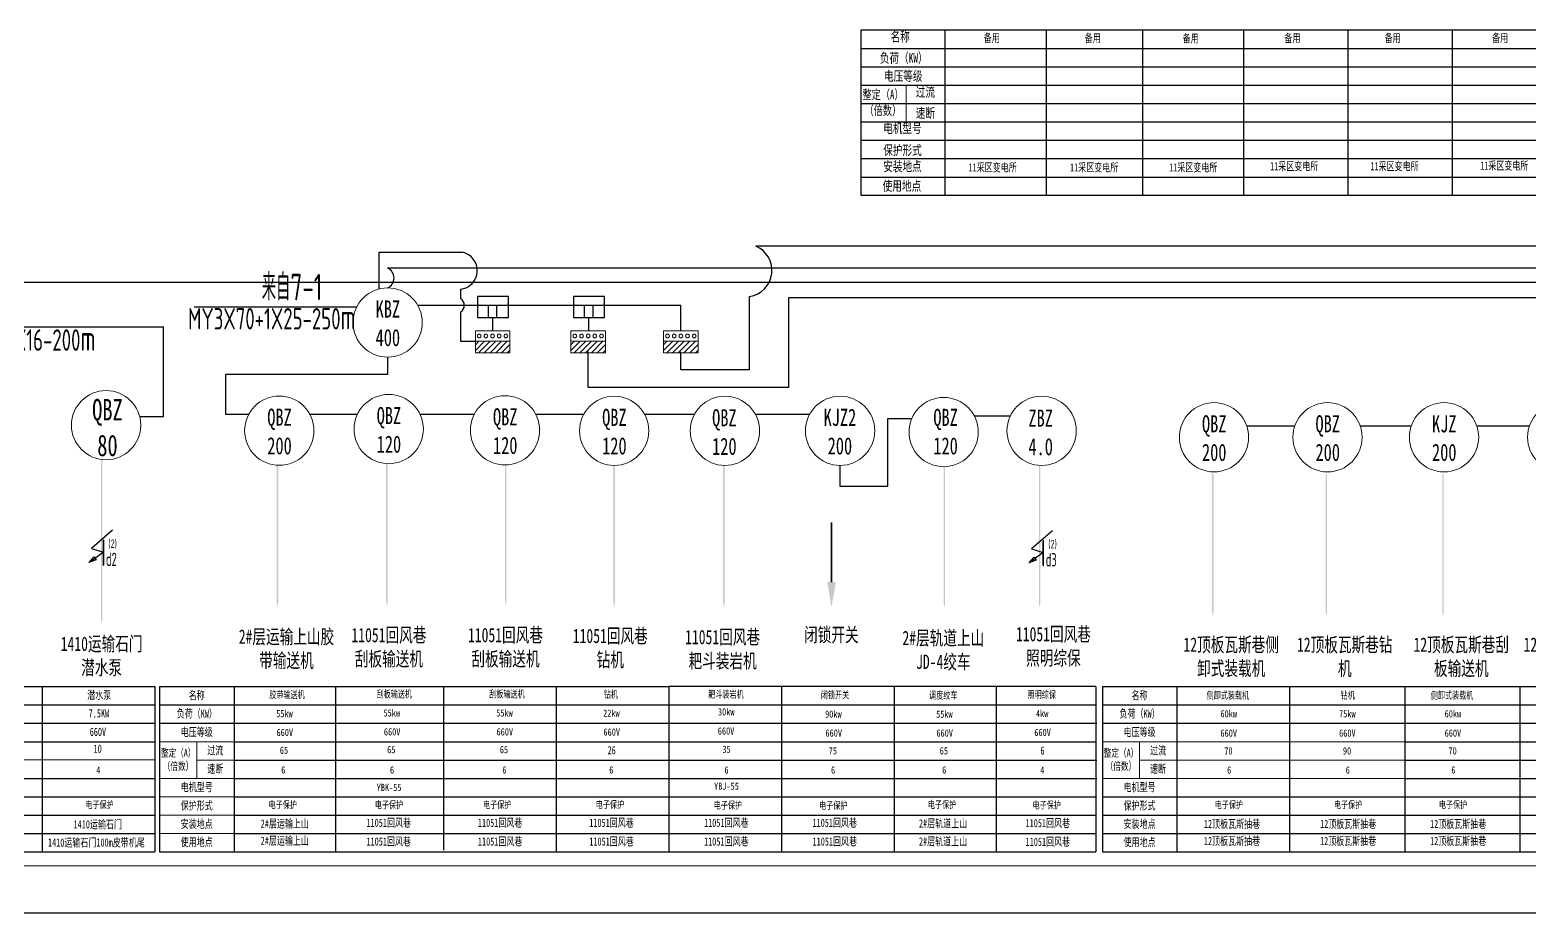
# Model space of a CAD drawing. Header units: millimetres. Extents: x -10061 to 3337, y -3023 to -418.
# Drawn here: x -9813.6 to -9393.7, y -3022.9 to -2775.5 of the extents above; entities that cross this region are included whole.
import ezdxf
from ezdxf.lldxf.tags import DXFTag

# ---------------------------------------------------------------- set-up
doc = ezdxf.new("R2010")
doc.units = ezdxf.units.MM
for name, color, linetype, lineweight in [('参数', 1, 'Continuous', 15), ('图框内框', 16, 'Continuous', 100), ('粗虚线', 7, 'ACAD_ISO02W100', 25)]:
    doc.layers.add(name, color=color, linetype=linetype, lineweight=lineweight)
doc.styles.add('仿宋_GB2312', font='', dxfattribs={"width": 0.7, "height": 3})
doc.styles.add('国标', font='gbenor.shx', dxfattribs={"width": 0.75, "height": 3.5, "bigfont": 'gbcbig.shx'})
doc.styles.add('工程字', font='gbenor.shx', dxfattribs={"width": 0.67, "bigfont": 'gbcbig.shx'})
doc.styles.get('仿宋_GB2312').set_extended_font_data('FangSong_GB2312')
tags = doc.linetypes.add('ACAD_ISO02W100', pattern=[15, 12, -3]).pattern_tags.tags
tags[6:7] = [DXFTag(74, 4), DXFTag(75, 0), DXFTag(340, '0'), DXFTag(46, 1.0), DXFTag(50, 0.0), DXFTag(44, 0.0), DXFTag(45, 0.0)]
tags[4:5] = [DXFTag(74, 4), DXFTag(75, 0), DXFTag(340, '0'), DXFTag(46, 1.0), DXFTag(50, 0.0), DXFTag(44, 0.0), DXFTag(45, 0.0)]
tags = doc.linetypes.add('HIDDEN', pattern=[0.375, 0.25, -0.125]).pattern_tags.tags
tags[6:7] = [DXFTag(74, 4), DXFTag(75, 0), DXFTag(340, '0'), DXFTag(46, 1.0), DXFTag(50, 0.0), DXFTag(44, 0.0), DXFTag(45, 0.0)]
tags[4:5] = [DXFTag(74, 4), DXFTag(75, 0), DXFTag(340, '0'), DXFTag(46, 1.0), DXFTag(50, 0.0), DXFTag(44, 0.0), DXFTag(45, 0.0)]

msp = doc.modelspace()

# ---------------------------------------------------------------- hatches: boundary and pattern name
at = {"layer": '参数', "lineweight": 15, "ltscale": 30}
h = msp.add_hatch(dxfattribs=at)
h.set_pattern_fill('JIS_WOOD', color=5, scale=1.6, style=0)
h.set_pattern_definition([(45, (-11196.4729, -2982.3648), (-0.8, 0.8), [])])
h.paths.add_polyline_path([(-9679.32, -2862.7), (-9688.95, -2862.7), (-9688.95, -2865.94), (-9679.32, -2865.94)])
h = msp.add_hatch(dxfattribs=at)
h.set_pattern_fill('JIS_WOOD', color=5, scale=1.6, style=0)
h.set_pattern_definition([(45, (-11169.7049, -2982.3648), (-0.8, 0.8), [])])
h.paths.add_polyline_path([(-9652.55, -2862.7), (-9662.18, -2862.7), (-9662.18, -2865.94), (-9652.55, -2865.94)])
h = msp.add_hatch(dxfattribs=at)
h.set_pattern_fill('JIS_WOOD', color=5, scale=1.6, style=0)
h.set_pattern_definition([(45, (-11143.7647, -2982.3648), (-0.8, 0.8), [])])
h.paths.add_polyline_path([(-9626.61, -2862.7), (-9636.24, -2862.7), (-9636.24, -2865.94), (-9626.61, -2865.94)])

# ---------------------------------------------------------------- linework, layer by layer
at = {"color": 7, "lineweight": 15}
for p, q in [((-9568.33, -2790.91), (-9568.33, -2801.21)), ((-9569.2, -2802.04), (-9569.2, -2802.13)), ((-9777.34, -2974.89), (-9756.58, -2974.89)), ((-9766.96, -2974.89), (-9766.96, -2985.2)), ((-9513.36, -2974.89), (-9428.74, -2974.89)), ((-9502.99, -2974.89), (-9502.99, -2985.2)), ((-9766.96, -2980.04), (-9756.58, -2980.04)), ((-9502.99, -2980.04), (-9428.74, -2980.04)), ((-9777.34, -2985.2), (-9756.58, -2985.2)), ((-9513.36, -2985.2), (-9428.74, -2985.2)), ((-9777.34, -2990.35), (-9756.58, -2990.35)), ((-9777.34, -2995.5), (-9756.58, -2995.5)), ((-9777.34, -3000.65), (-9756.58, -3000.65))]:
    msp.add_line(p, q, dxfattribs=at)
at = {"color": 5, "lineweight": 15}
for p, q in [((-9688.95, -2862.7), (-9679.32, -2862.7)), ((-9662.18, -2862.7), (-9652.55, -2862.7)), ((-9636.24, -2862.7), (-9626.61, -2862.7))]:
    msp.add_line(p, q, dxfattribs=at)
at = {"color": 0, "lineweight": -3}
for p, q in [((-9713.51, -2867.13), (-9713.51, -2872.03)), ((-9713.51, -2872.03), (-9758.95, -2872.03)), ((-9758.95, -2872.03), (-9758.95, -2883.11)), ((-9758.95, -2883.11), (-9752.37, -2883.11)), ((-9573.51, -2903.28), (-9573.51, -2884.3)), ((-9573.51, -2884.3), (-9566.75, -2884.3)), ((-9586.94, -2897.47), (-9586.94, -2903.28)), ((-9586.94, -2903.28), (-9573.51, -2903.28)), ((-9777.34, -2959.44), (-9634.81, -2959.44)), ((-9515.28, -2959.44), (-9634.81, -2959.44)), ((-9777.34, -3005.77), (-9515.28, -3005.77)), ((-9513.36, -3005.77), (-9077.2, -3005.77))]:
    msp.add_line(p, q, dxfattribs=at)
at = {"color": 0, "lineweight": 35}
msp.add_line((-9589.23, -2930.18), (-9589.23, -2913.51), dxfattribs=at)
at = {"color": 7, "linetype": 'ByBlock', "lineweight": 30}
msp.add_line((-10043.2, -3009.66), (-8165.88, -3009.51), dxfattribs=at)
at = {"lineweight": -2}
msp.add_line((-8149.48, -3022.9), (-10060.78, -3022.9), dxfattribs=at)
at = {"color": 0, "lineweight": 35}
for points in [[(-9748.38, -2853.05, 0.4, 0.4, 0), (-9740.52, -2853.06, 2.4, 0, 0), (-9733.43, -2853.06, 0, 0, 0)], [(-9793.57, -2895.89, 0.4, 0.4, 0), (-9793.57, -2934.67, 2.4, 0, 0), (-9793.57, -2941.76, 0, 0, 0)], [(-9744.36, -2897.42, 0.4, 0.4, 0), (-9744.36, -2930.14, 2.4, 0, 0), (-9744.36, -2937.23, 0, 0, 0)], [(-9713.73, -2896.98, 0.4, 0.4, 0), (-9713.73, -2929.69, 2.4, 0, 0), (-9713.73, -2936.78, 0, 0, 0)], [(-9680.44, -2897.34, 0.4, 0.4, 0), (-9680.44, -2929.69, 2.4, 0, 0), (-9680.44, -2936.78, 0, 0, 0)], [(-9650.08, -2897.46, 0.4, 0.4, 0), (-9650.08, -2930.18, 2.4, 0, 0), (-9650.08, -2937.26, 0, 0, 0)], [(-9619.39, -2897.46, 0.4, 0.4, 0), (-9619.39, -2930.18, 2.4, 0, 0), (-9619.39, -2937.26, 0, 0, 0)], [(-9557.63, -2897.83, 0.4, 0.4, 0), (-9557.63, -2930.18, 2.4, 0, 0), (-9557.63, -2937.26, 0, 0, 0)], [(-9530.94, -2897.46, 0.4, 0.4, 0), (-9530.94, -2930.18, 2.4, 0, 0), (-9530.94, -2937.26, 0, 0, 0)], [(-9482.47, -2899.92, 0.4, 0.4, 0), (-9482.47, -2932.64, 2.4, 0, 0), (-9482.47, -2939.73, 0, 0, 0)], [(-9450.69, -2899.92, 0.4, 0.4, 0), (-9450.69, -2932.64, 2.4, 0, 0), (-9450.69, -2939.73, 0, 0, 0)], [(-9418.07, -2899.92, 0.4, 0.4, 0), (-9418.07, -2932.64, 2.4, 0, 0), (-9418.07, -2939.73, 0, 0, 0)], [(-9589.23, -2930.18, 0.4, 0.4, 0), (-9589.23, -2930.18, 2.4, 0, 0), (-9589.23, -2937.26, 0, 0, 0)]]:
    msp.add_lwpolyline(points, format="xyseb", dxfattribs=at)
at = {"color": 5, "lineweight": 15}
for points in [[(-9688.95, -2862.7), (-9688.95, -2859.74), (-9679.32, -2859.74), (-9679.32, -2862.7)], [(-9662.18, -2862.7), (-9662.18, -2859.74), (-9652.55, -2859.74), (-9652.55, -2862.7)], [(-9636.24, -2862.7), (-9636.24, -2859.74), (-9626.61, -2859.74), (-9626.61, -2862.7)]]:
    msp.add_lwpolyline(points, dxfattribs=at)
at = {"color": 7, "lineweight": 15}
for centre in [(-9713.51, -2857.43), (-9792.34, -2886.19), (-9743.84, -2887.74), (-9713.21, -2887.29), (-9680.65, -2887.64), (-9650.09, -2887.77), (-9619.08, -2887.77), (-9586.83, -2887.77), (-9557.84, -2888.13), (-9530.41, -2887.77), (-9482.15, -2889.58), (-9450.37, -2889.58), (-9417.75, -2889.58), (-9384.67, -2889.58)]:
    msp.add_circle(centre, 9.7, dxfattribs=at)
at = {"color": 5, "lineweight": 15}
for centre in [(-9687.87, -2861.21), (-9685.99, -2861.21), (-9684.13, -2861.21), (-9682.27, -2861.21), (-9680.41, -2861.21), (-9661.1, -2861.21), (-9659.22, -2861.21), (-9657.36, -2861.21), (-9655.5, -2861.21), (-9653.64, -2861.21), (-9635.16, -2861.21), (-9633.28, -2861.21), (-9631.42, -2861.21), (-9629.56, -2861.21), (-9627.7, -2861.21)]:
    msp.add_circle(centre, 0.522, dxfattribs=at)
at = {"layer": '参数', "color": 5, "lineweight": 15, "ltscale": 30}
for p, q in [((-9688.95, -2862.7), (-9688.95, -2865.94)), ((-9679.32, -2865.94), (-9679.32, -2862.7)), ((-9662.18, -2862.7), (-9662.18, -2865.94)), ((-9652.55, -2865.94), (-9652.55, -2862.7)), ((-9636.24, -2862.7), (-9636.24, -2865.94)), ((-9626.61, -2865.94), (-9626.61, -2862.7)), ((-9688.95, -2865.94), (-9679.32, -2865.94)), ((-9662.18, -2865.94), (-9652.55, -2865.94)), ((-9636.24, -2865.94), (-9626.61, -2865.94))]:
    msp.add_line(p, q, dxfattribs=at)
at = {"layer": '图框内框', "color": 0, "lineweight": -3}
for p, q in [((-9581.03, -2775.46), (-9581.03, -2821.79)), ((-9581.03, -2775.46), (-9557.12, -2775.46)), ((-9581.03, -2775.46), (-9581.03, -2780.61)), ((-9557.53, -2775.46), (-9557.53, -2821.79)), ((-9557.53, -2775.46), (-9557.53, -2821.79)), ((-9557.53, -2775.46), (-9557.53, -2821.79)), ((-9557.53, -2775.46), (-9557.53, -2821.79)), ((-9557.15, -2775.46), (-9386.31, -2775.46)), ((-9529.15, -2775.46), (-9529.15, -2821.79)), ((-9502.17, -2775.46), (-9502.17, -2821.79)), ((-9473.89, -2775.46), (-9473.89, -2821.79)), ((-9444.68, -2775.46), (-9444.68, -2821.79)), ((-9444.68, -2775.46), (-9444.68, -2821.79)), ((-9415.47, -2775.46), (-9415.47, -2821.79)), ((-9581.03, -2777.81), (-9581.03, -2821.79)), ((-9581.03, -2777.81), (-9581.03, -2821.79)), ((-9581.03, -2777.81), (-9581.03, -2821.79)), ((-9581.03, -2780.61), (-9557.53, -2780.61)), ((-9581.03, -2780.61), (-9581.03, -2785.76)), ((-9581.03, -2781.67), (-9581.03, -2821.79)), ((-9581.03, -2784.03), (-9581.03, -2821.79)), ((-9581.03, -2784.03), (-9581.03, -2821.79)), ((-9581.03, -2784.03), (-9581.03, -2821.79)), ((-9557.53, -2780.61), (-9385.33, -2780.61)), ((-9557.53, -2781.67), (-9557.53, -2821.79)), ((-9557.53, -2781.67), (-9557.53, -2821.79)), ((-9557.53, -2781.67), (-9557.53, -2821.79)), ((-9557.53, -2781.67), (-9557.53, -2821.79)), ((-9529.15, -2781.67), (-9529.15, -2821.79)), ((-9444.68, -2781.67), (-9444.68, -2821.79)), ((-9415.47, -2781.67), (-9415.47, -2821.79)), ((-9581.03, -2785.76), (-9557.53, -2785.76)), ((-9581.03, -2785.76), (-9581.03, -2790.91)), ((-9557.53, -2785.76), (-9385.33, -2785.76)), ((-9581.03, -2790.91), (-9555.8, -2790.91)), ((-9581.03, -2790.91), (-9581.03, -2796.06)), ((-9557.53, -2790.91), (-9385.45, -2790.91)), ((-9581.03, -2796.06), (-9555.8, -2796.06)), ((-9581.03, -2796.06), (-9581.03, -2801.21)), ((-9557.53, -2796.06), (-9386.28, -2796.06)), ((-9581.03, -2801.21), (-9555.82, -2801.21)), ((-9581.03, -2801.21), (-9581.03, -2806.36)), ((-9557.53, -2801.21), (-9385.68, -2801.21)), ((-9581.03, -2806.36), (-9557.53, -2806.36)), ((-9581.03, -2806.36), (-9581.03, -2811.51)), ((-9557.53, -2806.36), (-9385.68, -2806.36)), ((-9581.03, -2811.51), (-9557.53, -2811.51)), ((-9581.03, -2811.51), (-9581.03, -2816.66)), ((-9557.53, -2811.51), (-9385.68, -2811.51)), ((-9581.03, -2816.66), (-9557.53, -2816.66)), ((-9557.53, -2816.66), (-9383.16, -2816.66)), ((-9581.03, -2821.79), (-9557.53, -2821.79)), ((-9557.53, -2821.79), (-9383.16, -2821.79)), ((-9679.71, -2850.13), (-9688.35, -2850.13)), ((-9688.35, -2850.13), (-9688.35, -2856.05)), ((-9679.71, -2856.05), (-9679.71, -2850.13)), ((-9652.81, -2850.13), (-9661.46, -2850.13)), ((-9661.46, -2850.13), (-9661.46, -2856.05)), ((-9652.81, -2856.05), (-9652.81, -2850.13)), ((-9767.72, -2853.06), (-9722.18, -2853.06)), ((-9705.12, -2852.56), (-9631.42, -2852.56)), ((-9685.4, -2852.64), (-9685.4, -2856.05)), ((-9682.91, -2856.05), (-9682.91, -2852.64)), ((-9658.5, -2852.64), (-9658.5, -2856.05)), ((-9656.01, -2856.05), (-9656.01, -2852.64)), ((-9631.42, -2859.74), (-9631.42, -2852.56)), ((-9876.37, -2858.64), (-9776.24, -2858.64)), ((-9776.24, -2883.74), (-9776.24, -2858.64)), ((-9688.35, -2856.05), (-9685.4, -2856.05)), ((-9685.4, -2856.05), (-9679.71, -2856.05)), ((-9684.17, -2856.05), (-9684.17, -2859.74)), ((-9661.46, -2856.05), (-9658.5, -2856.05)), ((-9658.5, -2856.05), (-9652.81, -2856.05)), ((-9657.28, -2856.05), (-9657.28, -2859.74)), ((-9782.95, -2883.74), (-9776.24, -2883.74)), ((-9735.31, -2883.11), (-9721.96, -2883.11)), ((-9704.45, -2883.11), (-9689.23, -2883.11)), ((-9672.08, -2883.11), (-9658.59, -2883.11)), ((-9641.58, -2883.11), (-9627.58, -2883.11)), ((-9610.57, -2883.11), (-9595.34, -2883.11)), ((-9549.26, -2883.59), (-9539.17, -2883.59)), ((-9459.57, -2886.5), (-9472.96, -2886.5)), ((-9426.95, -2886.5), (-9441.18, -2886.5)), ((-9393.86, -2886.5), (-9408.55, -2886.5)), ((-9790.51, -2915.64), (-9796.43, -2920.72)), ((-9527.35, -2915.76), (-9533.26, -2920.84)), ((-9793.08, -2921.75), (-9797.02, -2924.65)), ((-9796.4, -2920.72), (-9793.08, -2921.75)), ((-9529.94, -2921.88), (-9533.88, -2924.78)), ((-9533.26, -2920.84), (-9529.94, -2921.88)), ((-9797.13, -2924.65), (-9795.75, -2923.1)), ((-9795.07, -2923.93), (-9797.13, -2924.69)), ((-9795.75, -2923.1), (-9795.07, -2923.93)), ((-9533.99, -2924.78), (-9532.62, -2923.22)), ((-9531.93, -2924.05), (-9533.99, -2924.81)), ((-9532.62, -2923.22), (-9531.93, -2924.05)), ((-9845.92, -2959.44), (-9778.67, -2959.44)), ((-9810.21, -2959.44), (-9810.21, -3005.77)), ((-9810.21, -2959.44), (-9810.21, -3005.77)), ((-9778.67, -2959.44), (-9778.67, -3005.77)), ((-9777.34, -2959.44), (-9777.34, -3005.77)), ((-9756.48, -2959.44), (-9756.48, -3005.77)), ((-9756.48, -2959.44), (-9756.48, -3005.77)), ((-9728.13, -2959.44), (-9728.13, -2995.5)), ((-9728.13, -2959.44), (-9728.13, -3005.77)), ((-9697.88, -2959.44), (-9697.88, -3005.29)), ((-9697.88, -2959.44), (-9697.88, -3005.29)), ((-9697.88, -2959.44), (-9697.88, -3005.29)), ((-9666.35, -2959.44), (-9666.35, -3005.77)), ((-9666.35, -2959.44), (-9666.35, -3005.77)), ((-9666.35, -2959.44), (-9666.35, -3005.77)), ((-9634.81, -2959.44), (-9634.81, -3005.77)), ((-9634.81, -2959.44), (-9634.81, -3005.77)), ((-9634.81, -2959.44), (-9634.81, -3005.77)), ((-9634.81, -2959.44), (-9634.81, -2995.5)), ((-9603.27, -2959.44), (-9603.27, -3005.77)), ((-9571.73, -2959.44), (-9571.73, -3005.77)), ((-9543.18, -2959.44), (-9543.16, -3005.77)), ((-9515.28, -2959.44), (-9515.28, -3005.77)), ((-9515.28, -2959.44), (-9515.28, -3005.77)), ((-9515.28, -2959.44), (-9515.28, -2995.5)), ((-9515.28, -2959.63), (-9515.28, -3005.77)), ((-9513.36, -2959.44), (-9306.76, -2959.44)), ((-9513.36, -2959.44), (-9513.36, -3005.77)), ((-9492.52, -2959.44), (-9492.52, -3005.77)), ((-9460.98, -2959.44), (-9460.98, -3005.77)), ((-9460.98, -2959.44), (-9460.98, -3005.77)), ((-9460.98, -2959.44), (-9460.98, -2995.5)), ((-9428.74, -2959.44), (-9428.74, -3005.77)), ((-9428.74, -2959.44), (-9428.74, -3005.77)), ((-9428.74, -2959.44), (-9428.74, -2995.5)), ((-9428.74, -2959.44), (-9428.74, -3005.77)), ((-9428.74, -2959.44), (-9428.74, -3005.77)), ((-9396.5, -2959.44), (-9396.5, -3005.77)), ((-9396.5, -2959.44), (-9396.5, -3005.77)), ((-9396.5, -2959.44), (-9396.5, -3005.77)), ((-9396.5, -2959.44), (-9396.5, -3005.77)), ((-9845.92, -2964.59), (-9778.67, -2964.59)), ((-9777.34, -2964.59), (-9515.28, -2964.59)), ((-9513.36, -2964.59), (-9306.76, -2964.59)), ((-9845.92, -2969.74), (-9778.67, -2969.74)), ((-9777.34, -2969.74), (-9514.99, -2969.74)), ((-9513.36, -2969.74), (-9306.76, -2969.74)), ((-9845.92, -2974.89), (-9778.67, -2974.89)), ((-9756.58, -2974.89), (-9515.09, -2974.89)), ((-9428.84, -2974.89), (-9306.76, -2974.89)), ((-9845.92, -2980.04), (-9778.67, -2979.92)), ((-9756.58, -2980.04), (-9514.96, -2980.04)), ((-9428.84, -2980.04), (-9306.76, -2980.04)), ((-9845.92, -2985.2), (-9778.67, -2985.2)), ((-9756.58, -2985.2), (-9514.94, -2985.2)), ((-9428.84, -2985.2), (-9306.76, -2985.2)), ((-9845.92, -2990.35), (-9778.67, -2990.35)), ((-9756.58, -2990.35), (-9515.28, -2990.35)), ((-9513.36, -2990.35), (-9306.76, -2990.35)), ((-9845.92, -2995.5), (-9778.67, -2995.5)), ((-9756.58, -2995.5), (-9515.28, -2995.5)), ((-9513.36, -2995.5), (-9306.76, -2995.5)), ((-9845.92, -3000.65), (-9778.67, -3000.65)), ((-9756.58, -3000.65), (-9515.28, -3000.65)), ((-9513.36, -3000.65), (-9306.76, -3000.65)), ((-9894.04, -3005.77), (-9778.67, -3005.77))]:
    msp.add_line(p, q, dxfattribs=at)
at = {"layer": '图框内框', "color": 3, "linetype": 'HIDDEN', "lineweight": -3}
for p, q in [((-9715.84, -2848.01), (-9715.84, -2837.74)), ((-9715.84, -2837.74), (-9692.65, -2837.74)), ((-9192.54, -2836.01), (-9610.46, -2836.01)), ((-9693.1, -2848.11), (-9693.1, -2850.7)), ((-9612.18, -2870.68), (-9612.18, -2850.15)), ((-9601.31, -2850.47), (-9601.31, -2875.63)), ((-9220.55, -2850.47), (-9601.31, -2850.47)), ((-9693.1, -2854.53), (-9693.1, -2862.64)), ((-9684.13, -2859.74), (-9684.13, -2859.74)), ((-9657.36, -2859.74), (-9657.36, -2859.74)), ((-9631.42, -2859.74), (-9631.42, -2859.74)), ((-9693.1, -2862.64), (-9688.95, -2862.64)), ((-9657.33, -2875.63), (-9657.33, -2865.55)), ((-9631.47, -2870.68), (-9631.47, -2865.62)), ((-9612.18, -2870.68), (-9631.47, -2870.68)), ((-9601.31, -2875.63), (-9657.33, -2875.63))]:
    msp.add_line(p, q, dxfattribs=at)
at = {"layer": '图框内框', "color": 1, "linetype": 'HIDDEN', "lineweight": -3}
for p, q in [((-8548.33, -2842.17), (-9713.51, -2842.17)), ((-8652.33, -2846.17), (-9853.06, -2846.17))]:
    msp.add_line(p, q, dxfattribs=at)
at = {"layer": '图框内框', "color": 3, "linetype": 'HIDDEN', "lineweight": -3}
for centre, radius, start, end in [((-9693.66, -2842.89), 5.25, 276.0627, 78.9524), ((-9613.31, -2842.84), 7.4, 278.7766, 67.3133), ((-9694.29, -2852.61), 2.25, 301.7811, 58.2189)]:
    msp.add_arc(centre, radius, start, end, dxfattribs=at)
at = {"layer": '图框内框', "color": 1, "linetype": 'HIDDEN', "lineweight": -3}
msp.add_arc((-9714.77, -2844.95), 3.05, 294.3047, 65.6953, dxfattribs=at)

# ---------------------------------------------------------------- texts
at = {"color": 7, "lineweight": 15, "attachment_point": 5, "style": '仿宋_GB2312'}
for s, insert, char_height, width in [('名称', (-9570.01, -2777.47), 2.745, 20.2947), ('{\\fFangSong|b0|i0|c134|p49;备用}', (-9544.39, -2777.84), 2.2879, 23.2577), ('{\\fFangSong|b0|i0|c134|p49;备用}', (-9516.09, -2777.89), 2.2879, 23.2577), ('{\\fFangSong|b0|i0|c134|p49;备用}', (-9488.68, -2777.98), 2.2879, 23.2577), ('{\\fFangSong|b0|i0|c134|p49;备用}', (-9460.2, -2777.9), 2.2879, 23.2577), ('{\\fFangSong|b0|i0|c134|p49;备用}', (-9432.15, -2777.84), 2.2879, 23.2577), ('{\\fFangSong|b0|i0|c134|p49;备用}', (-9402.04, -2777.84), 2.2879, 23.2577), ('负荷（KW）', (-9569.02, -2783.46), 2.745, 20.2947), ('电压等级', (-9569.14, -2788.5), 2.745, 20.2947), ('{\\H0.95x;整定（A）\\P（倍数}）', (-9574.81, -2795.95), 2.7455, 12.454), ('过流', (-9562.95, -2792.96), 2.745, 12.454), ('速断', (-9562.97, -2798.88), 2.745, 12.454), ('电机型号', (-9569.37, -2803.12), 2.745, 20.2947), ('保护形式', (-9569.37, -2809.3), 2.745, 20.2947), ('安装地点', (-9569.37, -2813.84), 2.745, 20.2947), ('{\\fFangSong|b0|i0|c134|p49;11采区变电所}', (-9544.13, -2814.09), 2.2879, 20.4961), ('{\\fFangSong|b0|i0|c134|p49;11采区变电所}', (-9515.71, -2814.09), 2.2879, 20.4961), ('{\\fFangSong|b0|i0|c134|p49;11采区变电所}', (-9487.96, -2814.09), 2.2879, 20.4961), ('{\\fFangSong|b0|i0|c134|p49;11采区变电所}', (-9459.71, -2813.76), 2.2879, 20.4961), ('{\\fFangSong|b0|i0|c134|p49;11采区变电所}', (-9431.62, -2813.76), 2.2879, 20.4961), ('{\\fFangSong|b0|i0|c134|p49;11采区变电所}', (-9400.89, -2813.6), 2.2879, 20.4961), ('{\\fSimSun|b0|i0|c134|p2;使用地点}', (-9569.52, -2819.29), 2.7455, 14.9615), ('KBZ\\P400', (-9713.45, -2857.69), 4.8, 23.7778), ('QBZ\\P80', (-9791.95, -2886.91), 6, 23.7778), ('QBZ\\P200', (-9743.78, -2888), 4.8, 23.7778), ('QBZ\\P120', (-9713.15, -2887.55), 4.8, 23.7778), ('QBZ\\P120', (-9680.59, -2887.9), 4.8, 23.7778), ('QBZ\\P120', (-9650.03, -2888.04), 4.8, 23.7778), ('QBZ\\P120', (-9619.24, -2888.16), 4.8, 23.7778), ('KJZ2\\P200', (-9586.89, -2888.04), 4.8, 23.7778), ('QBZ\\P120', (-9557.3, -2888.04), 4.8, 23.7778), ('ZBZ\\P4.0', (-9530.68, -2888.26), 4.8, 23.7778), ('QBZ\\P200', (-9482.09, -2889.85), 4.8, 23.7778), ('QBZ\\P200', (-9450.31, -2889.85), 4.8, 23.7778), ('KJZ\\P200', (-9417.69, -2889.85), 4.8, 23.7778), ('{\\fFangSong|b0|i0|c134|p49;2#层运输上山胶带输送机}', (-9741.83, -2949.01), 4, 27.1576), ('{\\fFangSong|b0|i0|c134|p49;11051回风巷\\P刮板输送机}', (-9713.15, -2948.56), 4, 33.5007), ('{\\fFangSong|b0|i0|c134|p49;11051回风巷\\P刮板输送机}', (-9680.52, -2948.56), 4, 33.5007), ('{\\fFangSong|b0|i0|c134|p49;11051回风巷\\P钻机}', (-9651.18, -2948.79), 4, 33.5007), ('{\\fFangSong|b0|i0|c134|p49;11051回风巷\\P耙斗装岩机}', (-9619.73, -2949.13), 4, 33.5007), ('{\\fFangSong|b0|i0|c134|p49;闭锁开关}', (-9589.29, -2945.15), 4, 33.5007), ('{\\fFangSong|b0|i0|c134|p49;2#层轨道上山\\PJD-4绞车}', (-9557.93, -2949.39), 4, 33.5007), ('{\\fFangSong|b0|i0|c134|p49;11051回风巷照明综保}', (-9527.11, -2948.32), 4, 21.1094), ('{\\fFangSong|b0|i0|c134|p49;1410运输石门\\P潜水泵}', (-9793.59, -2951), 4, 33.5007), ('{\\fFangSong|b0|i0|c134|p49;12顶板瓦斯巷侧卸式装载机}', (-9477.33, -2951.24), 4, 27.2429), ('{\\fFangSong|b0|i0|c134|p49;12顶板瓦斯巷钻机}', (-9445.55, -2951.24), 4, 27.2429), ('{\\fFangSong|b0|i0|c134|p49;12顶板瓦斯巷刮板输送机}', (-9412.92, -2951.24), 4, 27.2429), ('{\\fFangSong|b0|i0|c134|p49;12顶板瓦斯巷刮板输送机}', (-9382.12, -2951.24), 4, 26.7571), ('{\\fFangSong|b0|i0|c134|p49;潜水泵}', (-9794.28, -2961.95), 2.2879, 16.9123), ('名称', (-9766.96, -2962.01), 2.288, 16.9123), ('{\\fSimSun|b0|i0|c134|p2;胶带输送机}', (-9741.7, -2961.83), 2.024, 14.9615), ('{\\fSimSun|b0|i0|c134|p2;刮板输送机}', (-9711.65, -2961.65), 2.024, 14.9615), ('{\\fSimSun|b0|i0|c134|p2;刮板输送机}', (-9680.11, -2961.65), 2.024, 14.9615), ('{\\fSimSun|b0|i0|c134|p2;钻机}', (-9651, -2961.72), 2.024, 14.9615), ('{\\fSimSun|b0|i0|c134|p2;耙斗装岩机}', (-9618.81, -2961.72), 2.024, 14.9615), ('{\\fSimSun|b0|i0|c134|p2;闭锁开关}', (-9588.26, -2961.89), 2.024, 14.9615), ('{\\fSimSun|b0|i0|c134|p2;调度绞车}', (-9557.93, -2961.99), 2.024, 14.9615), ('{\\fSimSun|b0|i0|c134|p2;照明综保}', (-9530.38, -2961.81), 2.024, 14.9615), ('名称', (-9502.99, -2962.01), 2.288, 16.9123), ('{\\fSimSun|b0|i0|c134|p2;侧卸式装载机}', (-9478.27, -2962.01), 2.024, 14.9615), ('{\\fSimSun|b0|i0|c134|p2;钻机}', (-9444.74, -2962.01), 2.024, 14.9615), ('{\\fSimSun|b0|i0|c134|p2;侧卸式装载机}', (-9415.5, -2962.01), 2.024, 14.9615), ('{\\fFangSong|b0|i0|c134|p49;7.5KW}', (-9794.35, -2966.95), 2.2879, 16.9123), ('负荷（KW）', (-9766.96, -2967.17), 2.288, 16.9123), ('{\\fSimSun|b0|i0|c134|p2;55kw}', (-9742.41, -2967.02), 2.024, 14.9615), ('{\\fSimSun|b0|i0|c134|p2;55kw}', (-9712.35, -2966.84), 2.024, 14.9615), ('{\\fSimSun|b0|i0|c134|p2;55kw}', (-9680.81, -2966.84), 2.024, 14.9615), ('{\\fSimSun|b0|i0|c134|p2;\\C0;22kw}', (-9650.87, -2966.9), 2.024, 14.9615), ('{\\fSimSun|b0|i0|c134|p2;30kw}', (-9618.71, -2966.54), 2.024, 14.9615), ('{\\fSimSun|b0|i0|c134|p2;90kw}', (-9588.72, -2967.18), 2.024, 14.9615), ('{\\fSimSun|b0|i0|c134|p2;55kw}', (-9557.65, -2967.18), 2.024, 14.9615), ('{\\fSimSun|b0|i0|c134|p2;\\C0;4kw}', (-9530.26, -2967), 2.024, 14.9615), ('负荷（KW）', (-9502.99, -2967.17), 2.288, 16.9123), ('{\\fSimSun|b0|i0|c134|p2;\\C0;60kw}', (-9478.04, -2967.07), 2.024, 14.9615), ('{\\fSimSun|b0|i0|c134|p2;\\C0;75kw}', (-9444.82, -2967.07), 2.024, 14.9615), ('{\\fSimSun|b0|i0|c134|p2;\\C0;60kw}', (-9415.27, -2967.07), 2.024, 14.9615), ('{\\fFangSong|b0|i0|c134|p49;660V}', (-9794.62, -2972.14), 2.2879, 16.9123), ('电压等级', (-9766.96, -2972.32), 2.288, 16.9123), ('{\\fSimSun|b0|i0|c134|p2;660V}', (-9742.3, -2972.31), 2.024, 14.9615), ('{\\fSimSun|b0|i0|c134|p2;660V}', (-9712.24, -2972.13), 2.024, 14.9615), ('{\\fSimSun|b0|i0|c134|p2;660V}', (-9680.71, -2972.13), 2.024, 14.9615), ('{\\fSimSun|b0|i0|c134|p2;660V}', (-9650.77, -2972.2), 2.024, 14.9615), ('{\\fSimSun|b0|i0|c134|p2;660V}', (-9618.76, -2971.9), 2.024, 14.9615), ('{\\fSimSun|b0|i0|c134|p2;660V}', (-9588.61, -2972.47), 2.024, 14.9615), ('{\\fSimSun|b0|i0|c134|p2;660V}', (-9557.55, -2972.47), 2.024, 14.9615), ('{\\fSimSun|b0|i0|c134|p2;660V}', (-9530.15, -2972.29), 2.024, 14.9615), ('电压等级', (-9502.99, -2972.32), 2.288, 16.9123), ('{\\fSimSun|b0|i0|c134|p2;660V}', (-9478.03, -2972.49), 2.024, 14.9615), ('{\\fSimSun|b0|i0|c134|p2;660V}', (-9444.81, -2972.49), 2.024, 14.9615), ('{\\fSimSun|b0|i0|c134|p2;660V}', (-9415.26, -2972.49), 2.024, 14.9615), ('{\\fFangSong|b0|i0|c134|p49;10}', (-9794.7, -2976.87), 2.2879, 16.9123), ('{\\H0.95x;整定（A）\\P（倍数}）', (-9772.15, -2980.04), 2.2879, 10.3783), ('过流', (-9761.77, -2977.47), 2.288, 10.3783), ('{\\fSimSun|b0|i0|c134|p2;65}', (-9742.54, -2977.3), 2.024, 14.9615), ('{\\fSimSun|b0|i0|c134|p2;65}', (-9712.48, -2977.12), 2.024, 14.9615), ('{\\fSimSun|b0|i0|c134|p2;65}', (-9680.94, -2977.12), 2.024, 14.9615), ('{\\fSimSun|b0|i0|c134|p2;35}', (-9618.62, -2977.03), 2.024, 14.9615), ('{\\fSimSun|b0|i0|c134|p2;75}', (-9588.85, -2977.46), 2.024, 14.9615), ('{\\fSimSun|b0|i0|c134|p2;65}', (-9557.78, -2977.46), 2.024, 14.9615), ('{\\H0.95x;整定（A）\\P（倍数}）', (-9508.18, -2980.04), 2.2879, 10.3783), ('过流', (-9497.8, -2977.47), 2.288, 10.3783), ('{\\fSimSun|b0|i0|c134|p2;70}', (-9478.12, -2977.48), 2.024, 14.9615), ('{\\fSimSun|b0|i0|c134|p2;90}', (-9444.9, -2977.48), 2.024, 14.9615), ('{\\fSimSun|b0|i0|c134|p2;70}', (-9415.35, -2977.48), 2.024, 14.9615), ('速断', (-9761.77, -2982.62), 2.288, 10.3783), ('速断', (-9497.8, -2982.62), 2.288, 10.3783), ('电机型号', (-9766.96, -2987.77), 2.288, 16.9123), ('{\\fSimSun|b0|i0|c134|p2;YBK-55}', (-9713.11, -2987.72), 2.024, 14.9615), ('{\\fSimSun|b0|i0|c134|p2;YBJ-55}', (-9618.65, -2987.36), 2.024, 14.9615), ('电机型号', (-9502.99, -2987.77), 2.288, 16.9123), ('{\\fSimSun|b0|i0|c134|p2;电子保护}', (-9794.18, -2992.66), 2.024, 14.9615), ('{\\fSimSun|b0|i0|c134|p2;保护形式}', (-9766.96, -2992.92), 2.2879, 16.9123), ('{\\fSimSun|b0|i0|c134|p2;电子保护}', (-9742.88, -2992.67), 2.024, 14.9615), ('{\\fSimSun|b0|i0|c134|p2;电子保护}', (-9713.15, -2992.7), 2.024, 14.9615), ('{\\fSimSun|b0|i0|c134|p2;电子保护}', (-9682.84, -2992.66), 2.024, 14.9615), ('{\\fSimSun|b0|i0|c134|p2;电子保护}', (-9651.29, -2992.62), 2.024, 14.9615), ('{\\fSimSun|b0|i0|c134|p2;电子保护}', (-9618.26, -2992.8), 2.024, 14.9615), ('{\\fSimSun|b0|i0|c134|p2;电子保护}', (-9588.75, -2992.86), 2.024, 14.9615), ('{\\fSimSun|b0|i0|c134|p2;电子保护}', (-9558.28, -2992.64), 2.024, 14.9615), ('{\\fSimSun|b0|i0|c134|p2;电子保护}', (-9529, -2992.76), 2.024, 14.9615), ('{\\fSimSun|b0|i0|c134|p2;保护形式}', (-9502.99, -2992.92), 2.2879, 16.9123), ('{\\fSimSun|b0|i0|c134|p2;电子保护}', (-9478, -2992.66), 2.024, 14.9615), ('{\\fSimSun|b0|i0|c134|p2;电子保护}', (-9444.6, -2992.66), 2.024, 14.9615), ('{\\fSimSun|b0|i0|c134|p2;电子保护}', (-9415.23, -2992.66), 2.024, 14.9615), ('{\\fSimSun|b0|i0|c134|p2;1410运输石门}', (-9794.66, -2998.18), 2.2879, 19.2581), ('{\\fSimSun|b0|i0|c134|p2;安装地点}', (-9766.96, -2998.08), 2.2879, 16.9123), ('{\\fSimSun|b0|i0|c134|p2;2#层运输上山}', (-9742.3, -2997.99), 2.2879, 19.2581), ('{\\fSimSun|b0|i0|c134|p2;11051回风巷}', (-9713.21, -2997.73), 2.2879, 19.2581), ('{\\fSimSun|b0|i0|c134|p2;11051回风巷}', (-9682.02, -2997.73), 2.2879, 19.2581), ('{\\fSimSun|b0|i0|c134|p2;11051回风巷}', (-9650.83, -2997.73), 2.2879, 19.2581), ('{\\fSimSun|b0|i0|c134|p2;11051回风巷}', (-9618.7, -2997.73), 2.2879, 19.2581), ('{\\fSimSun|b0|i0|c134|p2;11051回风巷}', (-9588.33, -2997.73), 2.2879, 19.2581), ('{\\fSimSun|b0|i0|c134|p2;2#层轨道上山}', (-9558.01, -2997.93), 2.2879, 19.2581), ('{\\fSimSun|b0|i0|c134|p2;11051回风巷}', (-9528.68, -2997.82), 2.2879, 19.2581), ('{\\fSimSun|b0|i0|c134|p2;安装地点}', (-9502.99, -2998.08), 2.2879, 16.9123), ('{\\fSimSun|b0|i0|c134|p2;12顶板瓦斯抽巷}', (-9477.11, -2998.07), 2.2879, 34.1056), ('{\\fSimSun|b0|i0|c134|p2;12顶板瓦斯抽巷}', (-9444.59, -2998.07), 2.2879, 34.1056), ('{\\fSimSun|b0|i0|c134|p2;12顶板瓦斯抽巷}', (-9413.79, -2998.07), 2.2879, 34.1056), ('{\\fSimSun|b0|i0|c134|p2;1410运输石门100m皮带机尾}', (-9795.05, -3003.27), 2.2879, 27.723), ('{\\fSimSun|b0|i0|c134|p2;使用地点}', (-9766.98, -3003.15), 2.2879, 16.9123), ('{\\fSimSun|b0|i0|c134|p2;2#层运输上山}', (-9742.3, -3002.78), 2.2879, 19.2581), ('{\\fSimSun|b0|i0|c134|p2;11051回风巷}', (-9713.21, -3002.98), 2.2879, 19.2581), ('{\\fSimSun|b0|i0|c134|p2;11051回风巷}', (-9682.01, -3002.98), 2.2879, 19.2581), ('{\\fSimSun|b0|i0|c134|p2;11051回风巷}', (-9650.82, -3002.98), 2.2879, 19.2581), ('{\\fSimSun|b0|i0|c134|p2;11051回风巷}', (-9618.69, -3002.98), 2.2879, 19.2581), ('{\\fSimSun|b0|i0|c134|p2;11051回风巷}', (-9588.32, -3002.98), 2.2879, 19.2581), ('{\\fSimSun|b0|i0|c134|p2;2#层轨道上山}', (-9558.01, -3002.98), 2.2879, 19.2581), ('{\\fSimSun|b0|i0|c134|p2;11051回风巷}', (-9528.67, -3003.06), 2.2879, 19.2581), ('{\\fSimSun|b0|i0|c134|p2;使用地点}', (-9503.01, -3003.15), 2.2879, 16.9123), ('{\\fSimSun|b0|i0|c134|p2;12顶板瓦斯抽巷}', (-9477.11, -3002.86), 2.2879, 34.1056), ('{\\fSimSun|b0|i0|c134|p2;12顶板瓦斯抽巷}', (-9444.59, -3002.86), 2.2879, 34.1056), ('{\\fSimSun|b0|i0|c134|p2;12顶板瓦斯抽巷}', (-9413.79, -3002.86), 2.2879, 34.1056)]:
    msp.add_mtext(s, dxfattribs=dict(at, insert=insert, char_height=char_height, width=width))
at = {"color": 7, "linetype": 'ByBlock', "width": 76.4916, "attachment_point": 5, "style": '国标'}
for s, insert, char_height in [('来自7-1 ', (-9740.28, -2847.5), 7.432), (' {\\H0.8571x;MY3X70+1X25-250}m', (-9747.36, -2855.88), 7), (' {\\H0.8571x;MY3X25+1X16-200}m', (-9819.79, -2861.84), 7)]:
    msp.add_mtext(s, dxfattribs=dict(at, insert=insert, char_height=char_height))
at = {"color": 0, "lineweight": 15, "attachment_point": 5, "style": '仿宋_GB2312'}
for s, insert, char_height, width in [('{\\fSimSun|b0|i0|c134|p2;26}', (-9650.78, -2977.28), 2.2879, 15.3428), ('{\\fSimSun|b0|i0|c134|p2;6}', (-9530.17, -2977.37), 2.2879, 15.3428), ('{\\fSimSun|b0|i0|c134|p2;4}', (-9794.5, -2982.82), 2.024, 14.9615), ('{\\fSimSun|b0|i0|c134|p2;6}', (-9742.72, -2982.82), 2.024, 14.9615), ('{\\fSimSun|b0|i0|c134|p2;6}', (-9712.28, -2982.82), 2.024, 14.9615), ('{\\fSimSun|b0|i0|c134|p2;6}', (-9680.82, -2982.82), 2.024, 14.9615), ('{\\fSimSun|b0|i0|c134|p2;6}', (-9650.88, -2982.82), 2.024, 14.9615), ('{\\fSimSun|b0|i0|c134|p2;6}', (-9618.62, -2982.82), 2.024, 14.9615), ('{\\fSimSun|b0|i0|c134|p2;6}', (-9588.8, -2982.82), 2.024, 14.9615), ('{\\fSimSun|b0|i0|c134|p2;6}', (-9557.67, -2982.82), 2.024, 14.9615), ('{\\fSimSun|b0|i0|c134|p2;4}', (-9530.2, -2982.82), 2.024, 14.9615), ('{\\fSimSun|b0|i0|c134|p2;6}', (-9477.9, -2982.82), 2.024, 14.9615), ('{\\fSimSun|b0|i0|c134|p2;6}', (-9444.69, -2982.82), 2.024, 14.9615), ('{\\fSimSun|b0|i0|c134|p2;6}', (-9415.13, -2982.82), 2.024, 14.9615)]:
    msp.add_mtext(s, dxfattribs=dict(at, insert=insert, char_height=char_height, width=width))
at = {"layer": '粗虚线', "color": 7, "linetype": 'ByBlock', "attachment_point": 3, "style": '工程字'}
for s, insert, char_height, width in [('I{\\H0.5x;d2}', (-9789.35, -2918.19), 7.4547, 33.3816), ('{\\H0.95x;(2)}', (-9789.31, -2918.21), 2.4849, 7.6045), ('I{\\H0.5x;d3}', (-9526.19, -2918.31), 7.4547, 33.3816), ('{\\H0.95x;(2)}', (-9526.15, -2918.33), 2.4849, 7.6045)]:
    msp.add_mtext(s, dxfattribs=dict(at, insert=insert, char_height=char_height, width=width))

doc.saveas('drawing.dxf')
